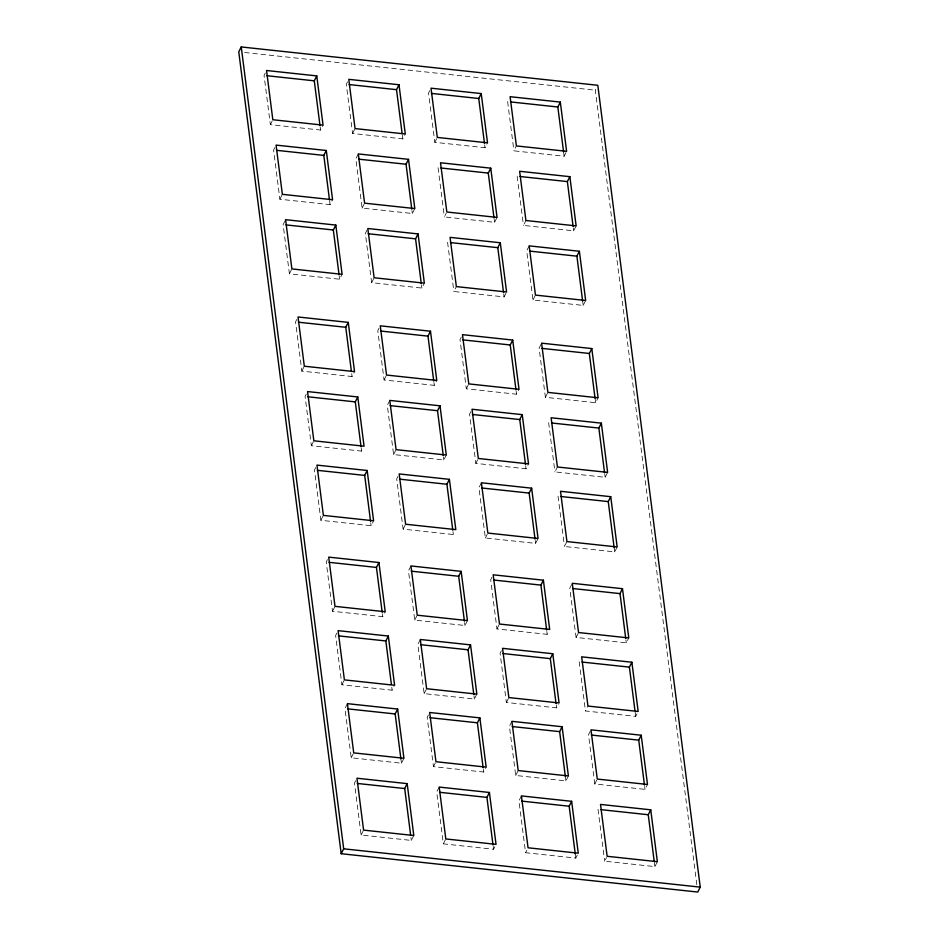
<?xml version="1.0" encoding="UTF-8"?>
<svg xmlns="http://www.w3.org/2000/svg" width="939" height="939" viewBox="0 0 939 939"><rect width="100%" height="100%" fill="white"/><g stroke="black" fill="none" stroke-linecap="round" stroke-linejoin="round"><path stroke-width="0.7" stroke-dasharray="4.7 3.52" d="M265.303 72.96L264.059 75.425L270.35 124.652L320.563 130.052L323.051 125.133M270.35 124.652L272.216 120.967M274.834 147.552L273.589 150.005L279.881 199.244L330.094 204.632L332.582 199.725M279.881 199.244L282.357 194.326M347.536 81.81L346.291 84.264L352.583 133.491L402.808 138.89L405.284 133.984M284.975 220.911L283.12 224.597L289.412 273.824L339.625 279.223L342.101 274.317M352.583 133.491L355.059 128.584M289.412 273.824L291.888 268.918M358.299 153.937L355.822 158.844L362.114 208.082L412.327 213.482L414.815 208.564M296.783 319.436L295.55 321.889L301.842 371.128L352.055 376.527L354.543 371.609M362.114 208.082L364.59 203.164M429.769 90.649L428.524 93.102L434.816 142.329L485.04 147.728L487.517 142.822M367.208 229.75L365.353 233.435L371.644 282.662L421.857 288.062L424.346 283.155M301.842 371.128L304.318 366.21M306.314 394.028L305.081 396.481L311.361 445.708L361.585 451.107L362.83 448.654M434.816 142.329L436.682 138.643M371.644 282.662L374.121 277.756M311.361 445.708L313.849 440.802M379.027 328.274L377.783 330.739L384.074 379.966L434.288 385.366L436.776 380.448M315.715 467.552L314.471 470.016L320.892 520.3L371.116 525.699L373.593 520.781M497.048 217.402L494.56 222.32L444.347 216.921L446.201 213.235M384.074 379.966L386.551 375.048M320.892 520.3L323.38 515.382M565.994 152.552L564.128 156.238L513.915 150.839L516.391 145.921M389.791 400.413L387.314 405.319L393.594 454.558L443.818 459.946L446.295 455.039M505.957 293.214L504.09 296.9L453.877 291.501L456.354 286.595M327.465 559.574L326.22 562.027L332.512 611.266L382.736 616.665L385.213 611.747M393.594 454.558L396.082 449.64M461.26 337.124L460.016 339.578L466.307 388.805L516.52 394.204L519.009 389.298M576.135 225.912L573.659 230.818L523.446 225.419L525.922 220.512M397.948 476.39L396.704 478.855L403.124 529.138L453.349 534.537L454.593 532.084M696.832 884.773L595.314 90.191L596.558 87.738M332.512 611.266L335 606.348M529.162 245.865L526.685 250.772L532.965 300.011L583.189 305.41L585.666 300.492M336.855 633.097L335.622 635.562L341.913 684.789L392.126 690.188L393.993 686.503M466.307 388.805L468.784 383.898M403.124 529.138L405.613 524.232M470.779 411.705L469.547 414.158L475.838 463.397L526.051 468.796L528.528 463.878M532.965 300.011L535.453 295.092M341.913 684.789L344.39 679.883M410.942 565.959L408.453 570.865L414.745 620.104L464.969 625.503L467.446 620.585M347.43 703.651L344.942 708.558L351.233 757.796L401.458 763.196L403.934 758.278M475.838 463.397L477.693 459.711M540.97 344.39L539.115 348.076L545.395 397.314L595.619 402.702L598.096 397.796M481.414 482.775L478.937 487.693L485.357 537.977L535.582 543.376L538.059 538.47M414.745 620.104L417.233 615.186M351.233 757.796L353.721 752.878M420.332 639.482L417.855 644.4L424.146 693.628L474.359 699.027L476.848 694.121M545.395 397.314L547.883 392.396M355.717 780.696L354.473 783.149L361.104 835.017L411.317 840.417L413.806 835.51M485.357 537.977L487.224 534.291M424.146 693.628L426.623 688.721M361.104 835.017L363.581 830.111M491.93 577.25L490.698 579.715L496.977 628.942L547.202 634.341L548.446 631.888M428.419 714.943L427.175 717.396L433.466 766.635L483.691 772.034L486.167 767.116M607.627 472.387L605.15 477.294L554.926 471.894L557.414 466.988M496.977 628.942L499.466 624.024M433.466 766.635L435.332 762.949M501.332 650.786L500.088 653.239L506.379 702.466L556.592 707.865L558.459 704.18M439.194 787.07L436.705 791.988L443.337 843.856L493.55 849.255L494.794 846.802M617.158 546.968L614.681 551.886L564.456 546.486L566.933 541.568M506.379 702.466L508.856 697.56M571.651 584.528L569.785 588.213L576.077 637.44L626.301 642.839L628.778 637.933M443.337 843.856L445.814 838.95M511.896 721.328L509.408 726.246L515.699 775.473L565.924 780.872L568.4 775.954M576.077 637.44L578.553 632.534M515.699 775.473L518.187 770.555M521.427 795.92L518.938 800.826L525.57 852.706L575.783 858.093L578.271 853.187M636.935 713.922L635.691 716.375L585.466 710.976L587.955 706.058M525.57 852.706L526.814 850.241M590.373 731.058L588.507 734.744L594.798 783.971L645.011 789.37L647.499 784.464M594.798 783.971L596.652 780.286M657.359 861.685L654.882 866.603L604.657 861.204L606.524 857.518M244.586 52.49L595.314 90.191M563.576 151.895L564.128 156.238M573.295 227.931L573.659 230.818M582.638 301.067L583.189 305.41M595.068 398.359L595.619 402.702M604.775 474.395L605.15 477.294M614.129 547.566L614.681 551.886M625.926 639.952L626.301 642.839M635.14 712.032L635.691 716.375M644.647 786.483L645.011 789.37M654.33 862.284L654.882 866.603M507.623 101.6L513.915 150.839M517.154 176.192L523.446 225.419M548.634 422.667L554.926 471.894M558.036 496.191L564.456 546.486M579.187 661.737L585.466 710.976M598.037 809.336L604.657 861.204M484.665 144.841L485.04 147.728M494.196 219.421L494.56 222.32M503.727 294.013L504.09 296.9M516.157 391.305L516.52 394.204M525.687 465.897L526.051 468.796M535.218 540.5L535.582 543.376M546.827 631.442L547.202 634.341M556.228 704.978L556.592 707.865M565.36 776.53L565.924 780.872M575.231 853.774L575.783 858.093M438.055 167.694L444.347 216.921M447.586 242.274L453.877 291.501M402.244 134.547L402.808 138.89M411.963 210.582L412.327 213.482M421.494 285.163L421.857 288.062M433.924 382.466L434.288 385.366M443.443 457.058L443.818 459.946M452.985 531.662L453.349 534.537M464.594 622.604L464.969 625.503M473.995 696.128L474.359 699.027M483.315 769.135L483.691 772.034M493.186 846.379L493.55 849.255M320.199 127.152L320.563 130.052M329.542 200.289L330.094 204.632M339.261 276.324L339.625 279.223M351.691 373.628L352.055 376.527M361.21 448.22L361.585 451.107M370.741 522.823L371.116 525.699M382.361 613.766L382.736 616.665M391.763 687.289L392.126 690.188M400.894 758.841L401.458 763.196M410.953 837.541L411.317 840.417"/><path stroke-width="1.41" d="M241.241 46.95L238.764 51.868L341.197 853.715L697.759 892.05L700.236 887.132L597.803 85.285L241.241 46.95L343.686 848.809L341.197 853.715M320.011 125.709L314.283 80.824L316.76 75.906L266.547 70.507L272.826 119.734L323.051 125.133L316.76 75.906M329.354 198.845L323.802 155.405L326.291 150.498L276.066 145.099L282.357 194.326L332.582 199.725L326.291 150.498M402.068 133.103L396.516 89.663L398.993 84.745L348.78 79.346L355.059 128.584L405.284 133.984L398.993 84.745M339.073 274.881L333.333 229.996L335.822 225.078L285.597 219.679L291.888 268.918L342.101 274.317L335.822 225.078M411.775 209.139L406.047 164.243L408.524 159.337L358.299 153.937L364.59 203.164L414.815 208.564L408.524 159.337M351.315 370.729L345.763 327.288L348.252 322.382L298.027 316.983L304.318 366.21L354.543 371.609L348.252 322.382M484.477 143.385L478.749 98.501L481.226 93.583L431.013 88.184L437.304 137.423L487.517 142.822L481.226 93.583M421.306 283.719L415.566 238.835L418.055 233.917L367.83 228.517L374.121 277.756L424.346 283.155L418.055 233.917M361.034 446.764L355.294 401.88L357.771 396.962L307.558 391.563L313.849 440.802L364.062 446.201L357.771 396.962M494.008 217.977L488.28 173.081L490.757 168.175L440.532 162.776L446.823 212.003L497.048 217.402L490.757 168.175M433.736 381.023L427.996 336.139L430.485 331.221L380.26 325.821L386.551 375.048L436.776 380.448L430.485 331.221M370.565 521.391L364.684 475.404L367.172 470.498L316.948 465.098L323.38 515.382L373.593 520.781L367.172 470.498M563.576 151.895L557.836 106.999L560.325 102.093L510.1 96.694L516.391 145.921L566.616 151.32L560.325 102.093M503.539 292.557L497.799 247.673L500.287 242.755L450.063 237.367L456.354 286.595L506.579 291.994L500.287 242.755M443.267 455.603L437.527 410.719L440.015 405.812L389.791 400.413L396.082 449.64L446.295 455.039L440.015 405.812M573.107 226.475L567.367 181.591L569.856 176.673L519.631 171.274L525.922 220.512L576.135 225.912L569.856 176.673M382.173 612.31L376.445 567.426L378.922 562.52L328.709 557.12L335 606.348L385.213 611.747L378.922 562.52M515.969 389.861L510.229 344.977L512.717 340.059L462.493 334.66L468.784 383.898L519.009 389.298L512.717 340.059M452.798 530.23L446.917 484.254L449.405 479.336L399.181 473.937L405.613 524.232L455.826 529.619L449.405 479.336M582.638 301.067L576.898 256.171L579.375 251.265L529.162 245.865L535.453 295.092L585.666 300.492L579.375 251.265M391.387 684.402L385.835 640.961L388.323 636.043L338.099 630.644L344.39 679.883L394.603 685.282L388.323 636.043M525.5 464.453L519.76 419.557L522.248 414.651L472.024 409.251L478.315 458.478L528.528 463.878L522.248 414.651M464.418 621.16L458.678 576.264L461.155 571.358L410.942 565.959L417.233 615.186L467.446 620.585L461.155 571.358M400.894 758.841L395.166 713.957L397.643 709.051L347.43 703.651L353.721 752.878L403.934 758.278L397.643 709.051M595.068 398.359L589.328 353.475L591.805 348.569L541.592 343.169L547.883 392.396L598.096 397.796L591.805 348.569M535.03 539.068L529.162 493.092L531.638 488.174L481.414 482.775L487.846 533.07L538.059 538.47L531.638 488.174M473.808 694.684L468.068 649.8L470.556 644.882L420.332 639.482L426.623 688.721L476.848 694.121L470.556 644.882M410.578 834.654L404.697 788.549L407.174 783.631L356.949 778.231L363.581 830.111L413.806 835.51L407.174 783.631M604.587 472.951L598.859 428.067L601.336 423.149L551.123 417.749L557.414 466.988L607.627 472.387L601.336 423.149M546.651 629.999L540.911 585.103L543.388 580.196L493.175 574.797L499.466 624.024L549.679 629.423L543.388 580.196M483.127 767.691L477.399 722.795L479.876 717.889L429.663 712.49L435.954 761.717L486.167 767.116L479.876 717.889M614.129 547.566L608.249 501.59L610.737 496.684L560.513 491.285L566.933 541.568L617.158 546.968L610.737 496.684M556.041 703.522L550.301 658.638L552.789 653.732L502.565 648.333L508.856 697.56L559.081 702.959L552.789 653.732M492.998 844.936L486.93 797.387L489.407 792.469L439.194 787.07L445.814 838.95L496.038 844.349L489.407 792.469M625.738 638.497L620.01 593.612L622.487 588.694L572.274 583.295L578.553 632.534L628.778 637.933L622.487 588.694M565.36 776.53L559.632 731.645L562.109 726.727L511.896 721.328L518.187 770.555L568.4 775.954L562.109 726.727M634.952 710.577L629.4 667.136L631.877 662.23L581.664 656.831L587.955 706.058L638.168 711.457L631.877 662.23M575.231 853.774L569.163 806.225L571.64 801.319L521.427 795.92L528.047 847.788L578.271 853.187L571.64 801.319M644.459 785.027L638.731 740.143L641.208 735.225L590.983 729.838L597.274 779.065L647.499 784.464L641.208 735.225M654.143 860.84L648.25 814.735L650.739 809.817L600.514 804.418L607.146 856.286L657.359 861.685L650.739 809.817M266.934 75.73L314.283 80.824M349.167 84.569L396.516 89.663M431.4 93.407L478.749 98.501M510.487 101.917L557.836 106.999M276.453 150.31L323.802 155.405M358.686 159.161L406.047 164.243M440.931 167.999L488.28 173.081M520.018 176.497L567.367 181.591M285.984 224.902L333.333 229.996M368.217 233.741L415.566 238.835M450.45 242.579L497.799 247.673M529.549 251.089L576.898 256.171M298.414 322.206L345.763 327.288M380.647 331.044L427.996 336.139M462.88 339.883L510.229 344.977M541.979 348.381L589.328 353.475M307.945 396.786L355.294 401.88M390.178 405.625L437.527 410.719M472.411 414.475L519.76 419.557M551.51 422.973L598.859 428.067M317.335 470.322L364.684 475.404M399.568 479.16L446.917 484.254M481.813 487.998L529.162 493.092M560.9 496.508L608.249 501.59M329.096 562.332L376.445 567.426M411.329 571.182L458.678 576.264M493.562 580.02L540.911 585.103M572.661 588.518L620.01 593.612M338.486 635.867L385.835 640.961M420.719 644.706L468.068 649.8M502.952 653.544L550.301 658.638M582.051 662.054L629.4 667.136M347.817 708.875L395.166 713.957M430.05 717.713L477.399 722.795M512.283 726.551L559.632 731.645M591.382 735.049L638.731 740.143M357.348 783.455L404.697 788.549M439.581 792.293L486.93 797.387M521.814 801.131L569.163 806.225M600.901 809.641L648.25 814.735M343.686 848.809L700.236 887.132"/></g></svg>
